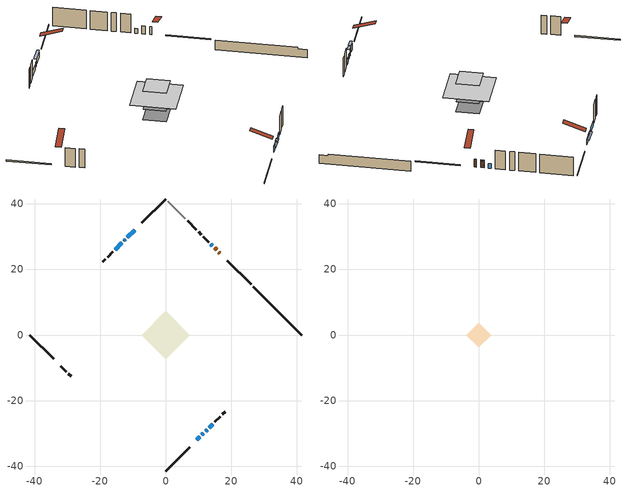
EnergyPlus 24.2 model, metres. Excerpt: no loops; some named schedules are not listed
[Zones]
conditioned space
 floor othersidecoefficients (Floor1 construction): -3.61,0 0,3.61 3.61,0 0,-3.61 z0.56
 floor adiabatic (AdiabaticFloorConstruction): -7.36,0 0,7.36 7.36,0 0,-7.36 z3
 floor foundation (Slab1 construction): -3.75,0 0,3.75 3.75,0 0,-3.75 z-2.03
 wall outside (RimJoist1 construction): 0,-41.49 7.24,-34.24 / -41.49,0 -34.24,-7.24 / 0,41.49 -7.24,34.24 / 26.04,15.44 18.8,22.69 z0.56:0.86
 wall outside (AdiabaticWallConstruction 1): 16.52,24.96 16.17,25.31 z0.56:2.59
 wall outside (AdiabaticWallConstruction): -9.52,31.97 -11.68,29.81 z0.56:1.73; 9.52,-31.97 10.38,-31.1 z0.56:2.08; 11.04,-30.45 11.51,-29.98 z0.56:2.09; 12.16,-29.32 12.6,-28.89 / -12.33,29.15 -12.74,28.75 / -13.39,28.09 -15.46,26.03 / 13.25,-28.23 14.33,-27.15 / 14.25,27.23 13.79,27.7 z0.56:1.78
 wall outside (Wall1 construction): 14.99,-26.5 16.6,-24.88 / -31.96,-9.52 -30.35,-11.14 / -16.12,25.37 -17.73,23.75 / 13.13,28.35 11.51,29.97 z0.56:5.44
 wall outside (Wall2 construction): 17.26,-24.22 18.09,-23.4 / -29.69,-11.8 -28.87,-12.62 / -18.39,23.1 -19.21,22.27 / 10.86,30.63 10.03,31.45 z0.56:5.44
 wall foundation (FoundationWall1 construction): 26.7,14.78,-2.03 26.7,14.78,0.56 40.01,1.48,0.56 40.01,1.48,0.18 41.49,0,0.18 41.49,0,-2.03
 wall othersidecoefficients (AdiabaticWallConstruction 1): 15.52,25.97 14.91,26.58 z0.56:2.59
 wall othersidecoefficients (Wall3 construction): 9.38,32.11 6.67,34.82 z0.56:5.44
 wall adiabatic (Wall4 construction): 6.01,35.48 0.66,40.83 z0.56:5.44
 window (WindowConstruction): -9.52,31.96 -11.68,29.81 z0.56:1.73
 window (WindowConstruction 1): 9.52,-31.96 10.38,-31.1 z0.56:2.08
 window (WindowConstruction 2): 11.04,-30.45 11.51,-29.98 z0.56:2.08
 window (WindowConstruction 6): 12.16,-29.32 12.6,-28.89 z0.56:1.78
 window (WindowConstruction 3): -12.33,29.15 -12.73,28.75 z0.56:1.78
 window (WindowConstruction 4): -13.39,28.09 -15.46,26.03 z0.56:1.78
 window (WindowConstruction 5): 13.25,-28.23 14.33,-27.16 z0.56:1.78
 window (WindowConstruction 7): 14.25,27.23 13.79,27.7 z0.56:1.78
 door (Door): 16.52,24.96 16.17,25.31 z0.56:2.59
 door inside (Door 1): 15.52,25.97 14.91,26.58 z0.56:2.59
 ceiling adiabatic (AdiabaticFloorConstruction): 0,-7.36 7.36,0 0,7.36 -7.36,0 z3
attic - vented
 floor to conditioned space (Floor2 construction Reversed): -3.75,0 0,3.75 3.75,0 0,-3.75 z5.44
 roof outside (Roof1 construction): 8.86,-32.62,5.44 5.21,-28.97,7.16 4.25,-29.93,7.16 7.9,-33.58,5.44; -32.62,-8.86,5.44 -28.97,-5.21,7.16 -29.93,-4.25,7.16 -33.58,-7.9,5.44; -8.86,32.62,5.44 -5.21,28.97,7.16 -4.25,29.93,7.16 -7.9,33.58,5.44; 17.18,24.31,5.44 13.53,20.65,7.16 14.49,19.69,7.16 18.14,23.34,5.44
shading: -11.89,29.6 -9.31,32.18 -9.74,32.61 -12.32,30.03 z2.03; 10.59,-30.89 9.31,-32.18 9.74,-32.61 11.03,-31.32 z2.38; 11.72,-29.77 10.83,-30.66 11.26,-31.09 12.15,-30.2 z2.38
[Building]
Building 1: Terrain=Suburbs
[Site:Location]
Quebec Intl AP_QC: Latitude {deg}=46.8; Longitude {deg}=-71.38; Time Zone {hr}=-5; Elevation {m}=74; Keep Site Location Information=Yes
[Site:GroundTemperature:Shallow]
0.0108218, -2.24938, -2.43038, -1.3578, 2.94801, 7.23376, 10.9493, 13.303, 13.5029, 11.5886, 7.96783, 3.81355
[Site:WaterMainsTemperature]
Calculation Method=Schedule; Temperature Schedule=mains temperature schedule
[Material] Roughness=Rough; Thermal Absorptance=0.9
Name | Thickness {m} | Conductivity {W/m-K} | Density {kg/m3} | Specific Heat {J/kg-K} | Solar Absorptance | Visible Absorptance
asphalt or fiberglass shingles | 0.00635 | 0.162714 | 1121.4 | 1465.45 | 0.4 | 0.4
ceiling loosefill ins | 0.338667 | 0.0480833 | 16.02 | 1046.75 | 0.7 | 0.7
ceiling stud and cavity | 0.1397 | 0.13334 | 65.682 | 1177.47 | 0.7 | 0.7
concrete 4.0 in. | 0.1016 | 1.803125 | 2242.8 | 837.4 | 0.7 | 0.7
concrete 8.0 in. | 0.2032 | 1.803125 | 2242.8 | 837.4 | 0.7 | 0.7
door material | 0.04445 | 0.053851 | 512.64 | 1214.23 | 0.7 | 0.7
door material 1 | 0.04445 | 0.060037 | 512.64 | 1214.23 | 0.7 | 0.7
exterior vertical ins | 0.0533782 | 0.029427 | 32.04 | 1214.23 | 0.7 | 0.7
floor covering | 0.0127 | 0.0433444 | 54.468 | 1339.84 | 0.6 | 0.6
floor rigid ins | 0.103632 | 0.029427 | 32.04 | 1214.23 | 0.7 | 0.7
floor rigid ins 1; wall rigid ins 2 | 0.512978 | 0.029427 | 32.04 | 1214.23 | 0.7 | 0.7
floor stud and cavity | 0.1397 | 0.092587 | 92.3553 | 1139.71 | 0.7 | 0.7
floor stud and cavity 1 | 0.1397 | 1.75129 | 37.0049 | 1207.88 | 0.7 | 0.7
furniture material conditioned space 1 | 0.1524 | 0.115458 | 640.8 | 1214.23 | 0.6 | 0.6
gypsum board | 0.0127 | 0.160291 | 801 | 837.4 | 0.6 | 0.6
gypsum board 1 | 0.0127 | 0.160291 | 801 | 837.4 | 0.7 | 0.7
osb sheathing 0.5 in. | 0.0127 | 0.115458 | 512.64 | 1214.23 | 0.7 | 0.7
osb sheathing 0.75 in. | 0.01905 | 0.115458 | 512.64 | 1214.23 | 0.7 | 0.7
osb sheathing 2.0 in. | 0.0508 | 0.115458 | 512.64 | 1214.23 | 0.7 | 0.7
rim joist rigid ins; wall rigid ins | 0.051816 | 0.029427 | 32.04 | 1214.23 | 0.7 | 0.7
rim joist stud and cavity | 0.0508 | 0.0297859 | 125.044 | 1163.47 | 0.6 | 0.6
slab rigid ins | 0.0653415 | 0.029427 | 32.04 | 1214.23 | 0.7 | 0.7
wall rigid ins 1 | 0.051816 | 0.029427 | 32.04 | 1214.23 | 0.4 | 0.4
wall stud and cavity | 0.1397 | 0.172103 | 139.0536 | 1170.24 | 0.7 | 0.7
wall stud and cavity 1 | 0.1397 | 0.19072 | 139.0536 | 1170.24 | 0.7 | 0.7
wall stud and cavity 2 | 0.1397 | 0.201091 | 139.0536 | 1170.24 | 0.7 | 0.7
wall stud and cavity 3 | 0.1397 | 0.143329 | 139.0536 | 1170.24 | 0.7 | 0.7
wall stud and cavity 4 | 0.0889 | 0.380278 | 52.3479 | 1209.89 | 0.7 | 0.7
wall stud and cavity 5 | 0.0889 | 0.391764 | 83.0341 | 1211.67 | 0.7 | 0.7
wood siding | 0.0254 | 0.102417 | 544.68 | 1172.36 | 0.4 | 0.4
wood siding 1; wood siding 2; wood siding 3 | 0.0254 | 0.102417 | 544.68 | 1172.36 | 0.7 | 0.7
[WindowMaterial:SimpleGlazingSystem]
Name | U-Factor {W/m2-K} | Solar Heat Gain Coefficient
WindowMaterial | 2.85717 | 0.58
WindowMaterial 1 | 2.85433 | 0.59
WindowMaterial 2 | 2.90486 | 0.53
WindowMaterial 3 | 2.94461 | 0.49
WindowMaterial 4 | 2.864551 | 0.59
WindowMaterial 5 | 2.85149 | 0.62
WindowMaterial 6 | 2.92644 | 0.5
[Construction]
AdiabaticFloorConstruction: floor stud and cavity 1, floor rigid ins 1, osb sheathing 0.75 in., floor covering
AdiabaticWallConstruction: wood siding 2, wall rigid ins 2, wall stud and cavity 4, gypsum board
AdiabaticWallConstruction 1: wood siding 3, wall rigid ins 2, wall stud and cavity 4, gypsum board
Door: door material
Door 1: door material 1
Floor1 construction: floor stud and cavity, floor rigid ins, osb sheathing 0.75 in., floor covering
Floor2 construction Reversed: gypsum board, ceiling stud and cavity, ceiling loosefill ins
FoundationWall1 construction: concrete 8.0 in., gypsum board 1
furniture construction conditioned space 1: furniture material conditioned space 1
PartitionWallConstruction: gypsum board, wall stud and cavity 5, gypsum board
RimJoist1 construction: wood siding 1, rim joist rigid ins, osb sheathing 2.0 in., rim joist stud and cavity
Roof1 construction: asphalt or fiberglass shingles
Slab1 construction: slab rigid ins, concrete 4.0 in.
Wall1 construction: wood siding, wall rigid ins, osb sheathing 0.5 in., wall stud and cavity, gypsum board
Wall2 construction: wood siding, wall rigid ins, osb sheathing 0.5 in., wall stud and cavity 1, gypsum board
Wall3 construction: wall rigid ins 1, osb sheathing 0.5 in., wall stud and cavity 2, gypsum board
Wall4 construction: wall rigid ins 1, osb sheathing 0.5 in., wall stud and cavity 3, gypsum board
WindowConstruction: WindowMaterial
WindowConstruction 1; WindowConstruction 5: WindowMaterial 1
WindowConstruction 2: WindowMaterial 2
WindowConstruction 3: WindowMaterial 3
WindowConstruction 4: WindowMaterial 4
WindowConstruction 6: WindowMaterial 5
WindowConstruction 7: WindowMaterial 6
[Zone] Multiplier=1; Part of Total Floor Area=Yes
Name | Volume {m3}
attic - vented | 7.85908
conditioned space | 290.6
[Space]
Name | Zone | Volume {m3}
attic - vented 1 | attic - vented | 7.85908
conditioned space 1 | conditioned space | 290.6
[ZoneInfiltration:EffectiveLeakageArea]
infil attic - vented 1: Zone or Space=attic - vented 1; Schedule=Always On Discrete; Effective Air Leakage Area {cm2}=1038.28; Stack Coefficient=0.000119721; Wind Coefficient=7.39274e-06
[ZoneMixing]
whole house fan mix: Zone or Space=attic - vented; Schedule=Always On Continuous; Design Flow Rate Calculation Method=Flow/Zone; Design Flow Rate {m3/s}=0; Source Zone or Space=conditioned space
[SurfaceProperty:OtherSideCoefficients]
other non-freezing space: Combined Convective/Radiative Film Coefficient {W/m2-K}=8.35; Constant Temperature Coefficient=1; External Dry-Bulb Temperature Coefficient=0; Ground Temperature Coefficient=0; Wind Speed Coefficient=0; Zone Air Temperature Coefficient=0; Constant Temperature Schedule=other non-freezing space; Previous Other Side Temperature Coefficient=0
[SurfaceProperty:ExposedFoundationPerimeter]
Slab1: Exposed Perimeter Calculation Method=TotalExposedPerimeter; Total Exposed Perimeter {m}=20.909
[InternalMass] Zone or ZoneList=conditioned space; Space or SpaceList=conditioned space 1
Name | Construction | Surface Area {m2}
furniture mass conditioned space 1 | furniture construction conditioned space 1 | 64.972
partition wall mass | PartitionWallConstruction | 162.43
[Lights]
interior lighting: Zone or ZoneList or Space or SpaceList=conditioned space 1; Schedule=interior lighting schedule; Design Level Calculation Method=LightingLevel; Lighting Level {W}=343.2; Return Air Fraction=0; Fraction Radiant=0.6; Fraction Visible=0.2; Fraction Replaceable=1
[People]
occupants: Zone or ZoneList or Space or SpaceList=conditioned space 1; Number of People Schedule=occupants schedule; Number of People Calculation Method=People; Number of People=3; Fraction Radiant=0.314171; Sensible Heat Fraction=0.56303; Activity Level Schedule=occupants activity schedule; Carbon Dioxide Generation Rate {m3/s-W}=0; Enable ASHRAE 55 Comfort Warnings=No; Mean Radiant Temperature Calculation Type=EnclosureAveraged
[ElectricEquipment] Zone or ZoneList or Space or SpaceList=conditioned space 1; Design Level Calculation Method=EquipmentLevel
Name | Schedule | Design Level {W} | Fraction Latent | Fraction Radiant | Fraction Lost
clothes dryer | clothes dryer schedule | 140.772 | 0.015 | 0.081 | 0.85
clothes washer | clothes washer schedule | 32.1985 | 0.03 | 0.162 | 0.7
cooking range | cooking range schedule | 208.969 | 0.08 | 0.432 | 0.2
dishwasher | dishwasher schedule | 66.8632 | 0.3 | 0.18 | 0.4
fridge | fridge schedule | 72.9452 | 0 | 0.6 | 0
mech vent house fan | mech vent house fan schedule | 19.9167 | 0 | 0 | 0.5
mech vent house fan cfis | mech vent house fan cfis schedule | 0 | 0 | 0 | 0
mech vent range fan 0 | mech vent range fan 0 schedule | 57 | 0 | 0 | 1
misc plug loads | misc plug loads schedule | 494.7 | 0.045 | 0.513 | 0.1
whole house fan | Always On Discrete | 0 | 0 | 0 | 1
[OtherEquipment] Zone or ZoneList or Space or SpaceList=conditioned space 1; Design Level Calculation Method=EquipmentLevel
Name | Fuel Type | Schedule | Design Level {W} | Fraction Latent | Fraction Radiant | Fraction Lost
clothes dryer 1 | Electricity | clothes dryer schedule | 0 | 0.015 | 0.081 | 0.85
cooking range 1 | Electricity | cooking range schedule | 0 | 0.08 | 0.432 | 0.2
general water use latent | None | general water use schedule | 59.3978 | 1 | 0 | 0
general water use sensible | None | general water use schedule | -58.539 | 0 | 0.6 | 0
mech vent house fan latent load | None | Always On Discrete | 0 | 1 | 0 | 0
mech vent house fan sensible load | None | Always On Discrete | 0 | 0 | 0 | 0
water heater energy adjustment1 | Electricity | Always On Discrete | 0.01 | 0 | 0 | 1
[ZoneInfiltration:DesignFlowRate] Zone or ZoneList or Space or SpaceList=conditioned space 1; Schedule=Always On Discrete; Design Flow Rate Calculation Method=Flow/Zone; Design Flow Rate {m3/s}=0
infil flow; natural vent flow; whole house fan flow
[ZoneControl:Thermostat]
conditioned space Thermostat: Zone or ZoneList=conditioned space; Control Type Schedule=conditioned space Thermostat Schedule; Control 1=conditioned space temperature setpoint; Temperature Difference Between Cutout And Setpoint {deltaC}=0
[ZoneHVAC:Baseboard:Convective:Electric]
electric baseboard: Availability Schedule=Always On Discrete; Heating Design Capacity {W}=5357.63; Efficiency=1
[Zone equipment]
conditioned space: electric baseboard
[Foundation:Kiva]
Foundation Kiva 1: Initial Indoor Air Temperature {C}=18; Wall Height Above Grade {m}=0.560009; Wall Depth Below Slab {m}=0.2032; Custom Block Material Name 1=exterior vertical ins; Custom Block Depth 1 {m}=2.59001; Custom Block X Position 1 {m}=0.2159; Custom Block Z Position 1 {m}=0
[Foundation:Kiva:Settings]
Soil Conductivity {W/m-K}=0.849921; Soil Density {kg/m3}=1842.3; Soil Specific Heat {J/kg-K}=418.7; Ground Solar Absorptivity=0.9; Ground Thermal Absorptivity=0.9; Ground Surface Roughness {m}=0.03; Far-Field Width {m}=40; Deep-Ground Boundary Condition=ZeroFlux; Deep-Ground Depth {m}=40; Minimum Cell Dimension {m}=0.2; Maximum Cell Growth Coefficient=3; Simulation Timestep=Timestep
[Exterior:Lights]
exterior lighting: Schedule=exterior lighting schedule; Design Level {W}=75.6
[EnergyManagementSystem:GlobalVariable]
infil_program_Qfan
infil_program_Qinf
natural_vent_program_Qnv
natural_vent_program_Qwhf
[EnergyManagementSystem:Sensor]
Name | Output:Variable or Output:Meter Index Key | Output:Variable or Output:Meter
airflow_gain | infil flow | Infiltration Sensible Heat Gain Energy
airflow_gain_1 | natural vent flow | Infiltration Sensible Heat Gain Energy
airflow_gain_2 | whole house fan flow | Infiltration Sensible Heat Gain Energy
airflow_loss | infil flow | Infiltration Sensible Heat Loss Energy
airflow_loss_1 | natural vent flow | Infiltration Sensible Heat Loss Energy
airflow_loss_2 | whole house fan flow | Infiltration Sensible Heat Loss Energy
clg_load_cond |  | Cooling:EnergyTransfer:Zone:CONDITIONED SPACE
clg_sp_s; clg_sp_s_1 | cooling setpoint | Schedule Value
clothes_dryer_exhaust_0_sch_s | clothes dryer exhaust 0 schedule | Schedule Value
conditioned_space_clg_unmet_s | conditioned space | Zone Cooling Setpoint Not Met Time
conditioned_space_htg_unmet_s | conditioned space | Zone Heating Setpoint Not Met Time
cool_season | cooling season schedule | Schedule Value
fridge_tin_s | conditioned space | Zone Mean Air Temperature
htg_load_cond |  | Heating:EnergyTransfer:Zone:CONDITIONED SPACE
htg_sp_s; htg_sp_s_1 | heating setpoint | Schedule Value
ig_ee_conv | clothes dryer | Electric Equipment Convective Heating Energy
ig_ee_conv_2 | cooking range | Electric Equipment Convective Heating Energy
ig_ee_conv_4 | fridge | Electric Equipment Convective Heating Energy
ig_ee_conv_5 | misc plug loads | Electric Equipment Convective Heating Energy
ig_ee_conv_6 | whole house fan | Electric Equipment Convective Heating Energy
ig_ee_rad | clothes dryer | Electric Equipment Radiant Heating Energy
ig_ee_rad_2 | cooking range | Electric Equipment Radiant Heating Energy
ig_ee_rad_4 | fridge | Electric Equipment Radiant Heating Energy
ig_ee_rad_5 | misc plug loads | Electric Equipment Radiant Heating Energy
ig_ee_rad_6 | whole house fan | Electric Equipment Radiant Heating Energy
ig_lgt_conv | interior lighting | Lights Convective Heating Energy
ig_lgt_rad | interior lighting | Lights Radiant Heating Energy
ig_lgt_vis | interior lighting | Lights Visible Radiation Heating Energy
ig_oe_conv | clothes dryer 1 | Other Equipment Convective Heating Energy
ig_oe_conv_1 | cooking range 1 | Other Equipment Convective Heating Energy
ig_oe_conv_2 | general water use latent | Other Equipment Convective Heating Energy
ig_oe_conv_3 | general water use sensible | Other Equipment Convective Heating Energy
ig_oe_conv_4 | water heater energy adjustment1 | Other Equipment Convective Heating Energy
ig_oe_rad | clothes dryer 1 | Other Equipment Radiant Heating Energy
ig_oe_rad_1 | cooking range 1 | Other Equipment Radiant Heating Energy
ig_oe_rad_2 | general water use latent | Other Equipment Radiant Heating Energy
ig_oe_rad_3 | general water use sensible | Other Equipment Radiant Heating Energy
ig_oe_rad_4 | water heater energy adjustment1 | Other Equipment Radiant Heating Energy
ig_ppl_conv | occupants | People Convective Heating Energy
ig_ppl_rad | occupants | People Radiant Heating Energy
im_conv | furniture mass conditioned space 1 | Surface Inside Face Convection Heat Gain Energy
im_conv_1 | partition wall mass | Surface Inside Face Convection Heat Gain Energy
im_ig | furniture mass conditioned space 1 | Surface Inside Face Internal Gains Radiation Heat Gain Energy
im_ig_1 | partition wall mass | Surface Inside Face Internal Gains Radiation Heat Gain Energy
im_lgt | furniture mass conditioned space 1 | Surface Inside Face Lights Radiation Heat Gain Energy
im_lgt_1 | partition wall mass | Surface Inside Face Lights Radiation Heat Gain Energy
im_sol | furniture mass conditioned space 1 | Surface Inside Face Solar Radiation Heat Gain Energy
im_sol_1 | partition wall mass | Surface Inside Face Solar Radiation Heat Gain Energy
im_surf | furniture mass conditioned space 1 | Surface Inside Face Net Surface Thermal Radiation Heat Gain Energy
im_surf_1 | partition wall mass | Surface Inside Face Net Surface Thermal Radiation Heat Gain Energy
mech_vent_range_fan_0_sch_s | mech vent range fan 0 schedule | Schedule Value
mv_conv | mech vent house fan | Electric Equipment Convective Heating Energy
mv_conv_1 | mech vent house fan cfis | Electric Equipment Convective Heating Energy
mv_conv_2 | mech vent range fan 0 | Electric Equipment Convective Heating Energy
mv_conv_3 | mech vent house fan latent load | Other Equipment Convective Heating Energy
mv_conv_4 | mech vent house fan sensible load | Other Equipment Convective Heating Energy
mv_rad | mech vent house fan | Electric Equipment Radiant Heating Energy
mv_rad_1 | mech vent house fan cfis | Electric Equipment Radiant Heating Energy
mv_rad_2 | mech vent range fan 0 | Electric Equipment Radiant Heating Energy
mv_rad_3 | mech vent house fan latent load | Other Equipment Radiant Heating Energy
mv_rad_4 | mech vent house fan sensible load | Other Equipment Radiant Heating Energy
natural_vent_s | natural vent schedule | Schedule Value
oa_temp |  | Site Outdoor Air Drybulb Temperature
out_pb_s |  | Site Outdoor Air Barometric Pressure
out_wt_s |  | Site Outdoor Air Humidity Ratio
site_vw_s |  | Site Wind Speed
ss_back_out | Window1 | Surface Window Shortwave from Zone Back Out Window Heat Transfer Rate
ss_back_out_1 | Window3 | Surface Window Shortwave from Zone Back Out Window Heat Transfer Rate
ss_back_out_2 | Window4 | Surface Window Shortwave from Zone Back Out Window Heat Transfer Rate
ss_back_out_3 | Window5 | Surface Window Shortwave from Zone Back Out Window Heat Transfer Rate
ss_back_out_4 | Window6 | Surface Window Shortwave from Zone Back Out Window Heat Transfer Rate
ss_back_out_5 | Window7 | Surface Window Shortwave from Zone Back Out Window Heat Transfer Rate
ss_back_out_6 | Window8 | Surface Window Shortwave from Zone Back Out Window Heat Transfer Rate
ss_back_out_7 | Window9 | Surface Window Shortwave from Zone Back Out Window Heat Transfer Rate
ss_conv | Door1 | Surface Inside Face Convection Heat Gain Energy
ss_conv_1 | Door2 | Surface Inside Face Convection Heat Gain Energy
ss_conv_2 | Window1 | Surface Inside Face Convection Heat Gain Energy
ss_conv_3 | Window3 | Surface Inside Face Convection Heat Gain Energy
ss_conv_4 | Window4 | Surface Inside Face Convection Heat Gain Energy
ss_conv_5 | Window5 | Surface Inside Face Convection Heat Gain Energy
ss_conv_6 | Window6 | Surface Inside Face Convection Heat Gain Energy
ss_conv_7 | Window7 | Surface Inside Face Convection Heat Gain Energy
ss_conv_8 | Window8 | Surface Inside Face Convection Heat Gain Energy
ss_conv_9 | Window9 | Surface Inside Face Convection Heat Gain Energy
ss_ig | Door1 | Surface Inside Face Internal Gains Radiation Heat Gain Energy
ss_ig_1 | Door2 | Surface Inside Face Internal Gains Radiation Heat Gain Energy
ss_ig_2 | Window1 | Surface Inside Face Internal Gains Radiation Heat Gain Energy
ss_ig_3 | Window3 | Surface Inside Face Internal Gains Radiation Heat Gain Energy
ss_ig_4 | Window4 | Surface Inside Face Internal Gains Radiation Heat Gain Energy
ss_ig_5 | Window5 | Surface Inside Face Internal Gains Radiation Heat Gain Energy
ss_ig_6 | Window6 | Surface Inside Face Internal Gains Radiation Heat Gain Energy
ss_ig_7 | Window7 | Surface Inside Face Internal Gains Radiation Heat Gain Energy
ss_ig_8 | Window8 | Surface Inside Face Internal Gains Radiation Heat Gain Energy
ss_ig_9 | Window9 | Surface Inside Face Internal Gains Radiation Heat Gain Energy
ss_lgt | Door1 | Surface Inside Face Lights Radiation Heat Gain Energy
ss_lgt_1 | Door2 | Surface Inside Face Lights Radiation Heat Gain Energy
ss_sol | Door1 | Surface Inside Face Solar Radiation Heat Gain Energy
ss_sol_1 | Door2 | Surface Inside Face Solar Radiation Heat Gain Energy
ss_surf | Door1 | Surface Inside Face Net Surface Thermal Radiation Heat Gain Energy
ss_surf_1 | Door2 | Surface Inside Face Net Surface Thermal Radiation Heat Gain Energy
ss_surf_2 | Window1 | Surface Inside Face Net Surface Thermal Radiation Heat Gain Energy
ss_surf_3 | Window3 | Surface Inside Face Net Surface Thermal Radiation Heat Gain Energy
ss_surf_4 | Window4 | Surface Inside Face Net Surface Thermal Radiation Heat Gain Energy
ss_surf_5 | Window5 | Surface Inside Face Net Surface Thermal Radiation Heat Gain Energy
ss_surf_6 | Window6 | Surface Inside Face Net Surface Thermal Radiation Heat Gain Energy
ss_surf_7 | Window7 | Surface Inside Face Net Surface Thermal Radiation Heat Gain Energy
ss_surf_8 | Window8 | Surface Inside Face Net Surface Thermal Radiation Heat Gain Energy
ss_surf_9 | Window9 | Surface Inside Face Net Surface Thermal Radiation Heat Gain Energy
ss_trans_in | Window1 | Surface Window Transmitted Solar Radiation Rate
ss_trans_in_1 | Window3 | Surface Window Transmitted Solar Radiation Rate
ss_trans_in_2 | Window4 | Surface Window Transmitted Solar Radiation Rate
ss_trans_in_3 | Window5 | Surface Window Transmitted Solar Radiation Rate
ss_trans_in_4 | Window6 | Surface Window Transmitted Solar Radiation Rate
ss_trans_in_5 | Window7 | Surface Window Transmitted Solar Radiation Rate
ss_trans_in_6 | Window8 | Surface Window Transmitted Solar Radiation Rate
ss_trans_in_7 | Window9 | Surface Window Transmitted Solar Radiation Rate
ss_trans_out | Window1 | Surface Inside Face Initial Transmitted Diffuse Transmitted Out Window Solar Radiation Rate
ss_trans_out_1 | Window3 | Surface Inside Face Initial Transmitted Diffuse Transmitted Out Window Solar Radiation Rate
ss_trans_out_2 | Window4 | Surface Inside Face Initial Transmitted Diffuse Transmitted Out Window Solar Radiation Rate
ss_trans_out_3 | Window5 | Surface Inside Face Initial Transmitted Diffuse Transmitted Out Window Solar Radiation Rate
ss_trans_out_4 | Window6 | Surface Inside Face Initial Transmitted Diffuse Transmitted Out Window Solar Radiation Rate
ss_trans_out_5 | Window7 | Surface Inside Face Initial Transmitted Diffuse Transmitted Out Window Solar Radiation Rate
ss_trans_out_6 | Window8 | Surface Inside Face Initial Transmitted Diffuse Transmitted Out Window Solar Radiation Rate
ss_trans_out_7 | Window9 | Surface Inside Face Initial Transmitted Diffuse Transmitted Out Window Solar Radiation Rate
s_conv | Floor1 | Surface Inside Face Convection Heat Gain Energy
s_conv_1 | Floor2 | Surface Inside Face Convection Heat Gain Energy
s_conv_10 | Wall1:135 | Surface Inside Face Convection Heat Gain Energy
s_conv_11 | Wall1:225 | Surface Inside Face Convection Heat Gain Energy
s_conv_12 | Wall1:315 | Surface Inside Face Convection Heat Gain Energy
s_conv_13 | Wall1:45 | Surface Inside Face Convection Heat Gain Energy
s_conv_14 | Wall2:135 | Surface Inside Face Convection Heat Gain Energy
s_conv_15 | Wall2:225 | Surface Inside Face Convection Heat Gain Energy
s_conv_16 | Wall2:315 | Surface Inside Face Convection Heat Gain Energy
s_conv_17 | Wall2:45 | Surface Inside Face Convection Heat Gain Energy
s_conv_18 | Wall3 | Surface Inside Face Convection Heat Gain Energy
s_conv_19 | Wall4 | Surface Inside Face Convection Heat Gain Energy
s_conv_2 | FoundationWall1 | Surface Inside Face Convection Heat Gain Energy
s_conv_3 | inferred conditioned ceiling | Surface Inside Face Convection Heat Gain Energy
s_conv_4 | inferred conditioned floor | Surface Inside Face Convection Heat Gain Energy
s_conv_5 | RimJoist1:135 | Surface Inside Face Convection Heat Gain Energy
s_conv_6 | RimJoist1:225 | Surface Inside Face Convection Heat Gain Energy
s_conv_7 | RimJoist1:315 | Surface Inside Face Convection Heat Gain Energy
s_conv_8 | RimJoist1:45 | Surface Inside Face Convection Heat Gain Energy
s_conv_9 | Slab1 | Surface Inside Face Convection Heat Gain Energy
s_ig | Floor1 | Surface Inside Face Internal Gains Radiation Heat Gain Energy
s_ig_1 | Floor2 | Surface Inside Face Internal Gains Radiation Heat Gain Energy
s_ig_10 | Wall1:135 | Surface Inside Face Internal Gains Radiation Heat Gain Energy
s_ig_11 | Wall1:225 | Surface Inside Face Internal Gains Radiation Heat Gain Energy
s_ig_12 | Wall1:315 | Surface Inside Face Internal Gains Radiation Heat Gain Energy
s_ig_13 | Wall1:45 | Surface Inside Face Internal Gains Radiation Heat Gain Energy
s_ig_14 | Wall2:135 | Surface Inside Face Internal Gains Radiation Heat Gain Energy
s_ig_15 | Wall2:225 | Surface Inside Face Internal Gains Radiation Heat Gain Energy
s_ig_16 | Wall2:315 | Surface Inside Face Internal Gains Radiation Heat Gain Energy
s_ig_17 | Wall2:45 | Surface Inside Face Internal Gains Radiation Heat Gain Energy
s_ig_18 | Wall3 | Surface Inside Face Internal Gains Radiation Heat Gain Energy
s_ig_19 | Wall4 | Surface Inside Face Internal Gains Radiation Heat Gain Energy
s_ig_2 | FoundationWall1 | Surface Inside Face Internal Gains Radiation Heat Gain Energy
s_ig_3 | inferred conditioned ceiling | Surface Inside Face Internal Gains Radiation Heat Gain Energy
s_ig_4 | inferred conditioned floor | Surface Inside Face Internal Gains Radiation Heat Gain Energy
